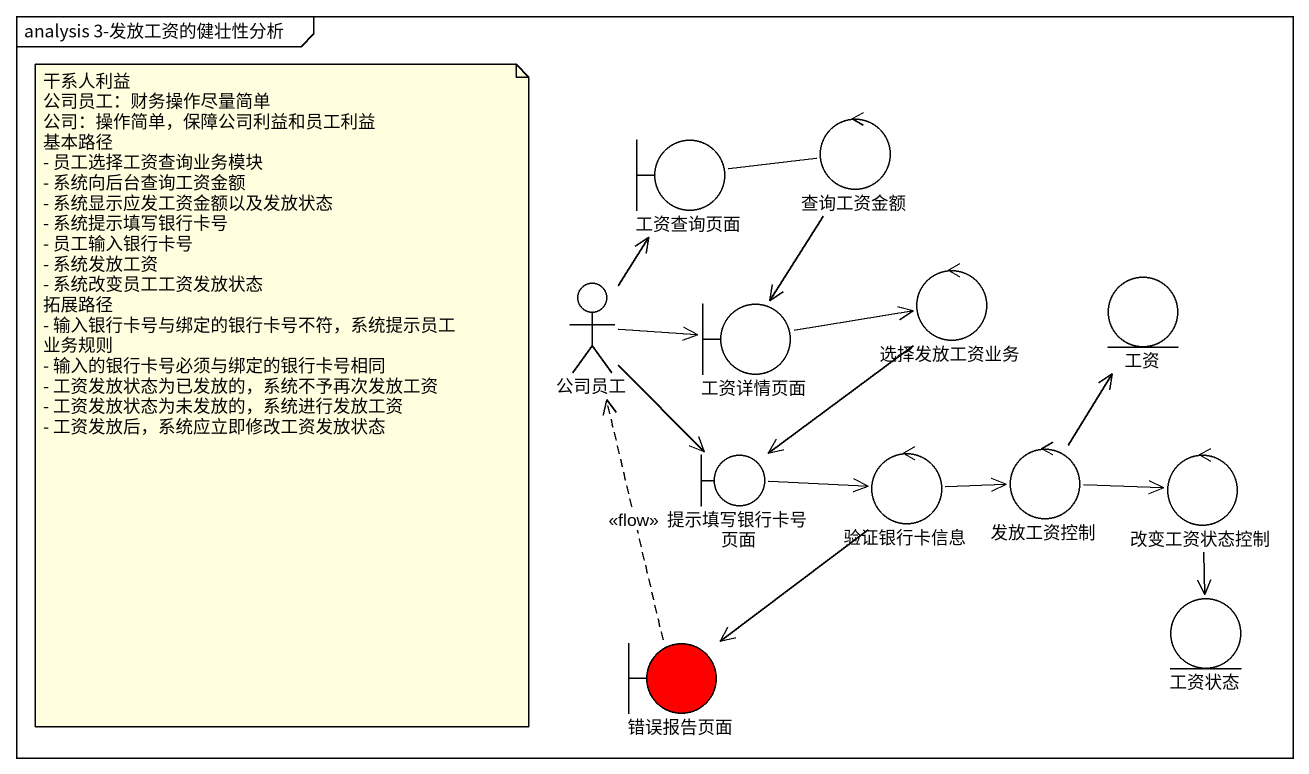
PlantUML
@startuml
mainframe analysis 3-发放工资的健壮性分析
boundary 工资查询页面
control 查询工资金额
actor 公司员工
control 选择发放工资业务
entity 工资
boundary 工资详情页面
boundary 提示填写银行卡号页面
control 验证银行卡信息
control 发放工资控制
control 改变工资状态控制
boundary 错误报告页面 #FF0000
entity 工资状态
工资查询页面 -right- 查询工资金额
查询工资金额 --> 工资详情页面
公司员工 -up-> 工资查询页面
公司员工 -right-> 工资详情页面
公司员工 --> 提示填写银行卡号页面
选择发放工资业务 --> 提示填写银行卡号页面
工资详情页面 -right-> 选择发放工资业务
提示填写银行卡号页面 -right-> 验证银行卡信息
验证银行卡信息 -right-> 发放工资控制
验证银行卡信息 --> 错误报告页面
发放工资控制 -up-> 工资
发放工资控制 -right-> 改变工资状态控制
改变工资状态控制 --> 工资状态
错误报告页面 .up.> 公司员工 : <<flow>>
note as N1
  干系人利益
  公司员工：财务操作尽量简单
  公司：操作简单，保障公司利益和员工利益
  基本路径
  - 员工选择工资查询业务模块
  - 系统向后台查询工资金额
  - 系统显示应发工资金额以及发放状态
  - 系统提示填写银行卡号
  - 员工输入银行卡号
  - 系统发放工资
  - 系统改变员工工资发放状态
  拓展路径
  - 输入银行卡号与绑定的银行卡号不符，系统提示员工
  业务规则
  - 输入的银行卡号必须与绑定的银行卡号相同
  - 工资发放状态为已发放的，系统不予再次发放工资
  - 工资发放状态为未发放的，系统进行发放工资
  - 工资发放后，系统应立即修改工资发放状态
end note
@enduml
